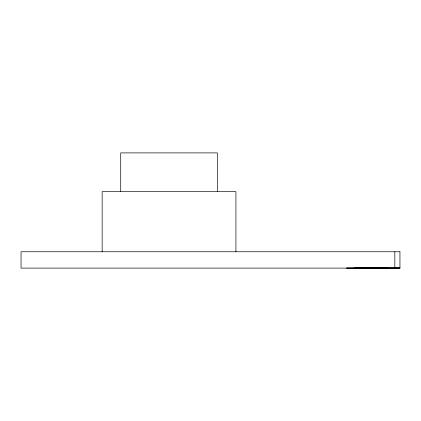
<?xml version="1.0" encoding="UTF-8"?>
<svg xmlns="http://www.w3.org/2000/svg" width="421" height="421" viewBox="0 0 421 421"><rect width="100%" height="100%" fill="white"/><g stroke="black" fill="none" stroke-linecap="round" stroke-linejoin="round"><path stroke-width="0.63" d="M399.95 267.84L346.551 268.103L399.95 268.051M371.317 267.84L387.541 267.84M353.851 268.045L387.541 268.045M385.283 268.045L382.61 268.045M358.781 268.045L359.881 268.051M394.835 251.758L394.835 267.84M235.923 251.758L235.923 191.634L102.156 191.634L102.156 251.758M217.362 191.634L217.362 152.897L120.716 152.897L120.716 191.634M399.95 251.758L21.05 251.758L21.05 268.103L399.95 268.103L399.95 251.758"/></g></svg>
